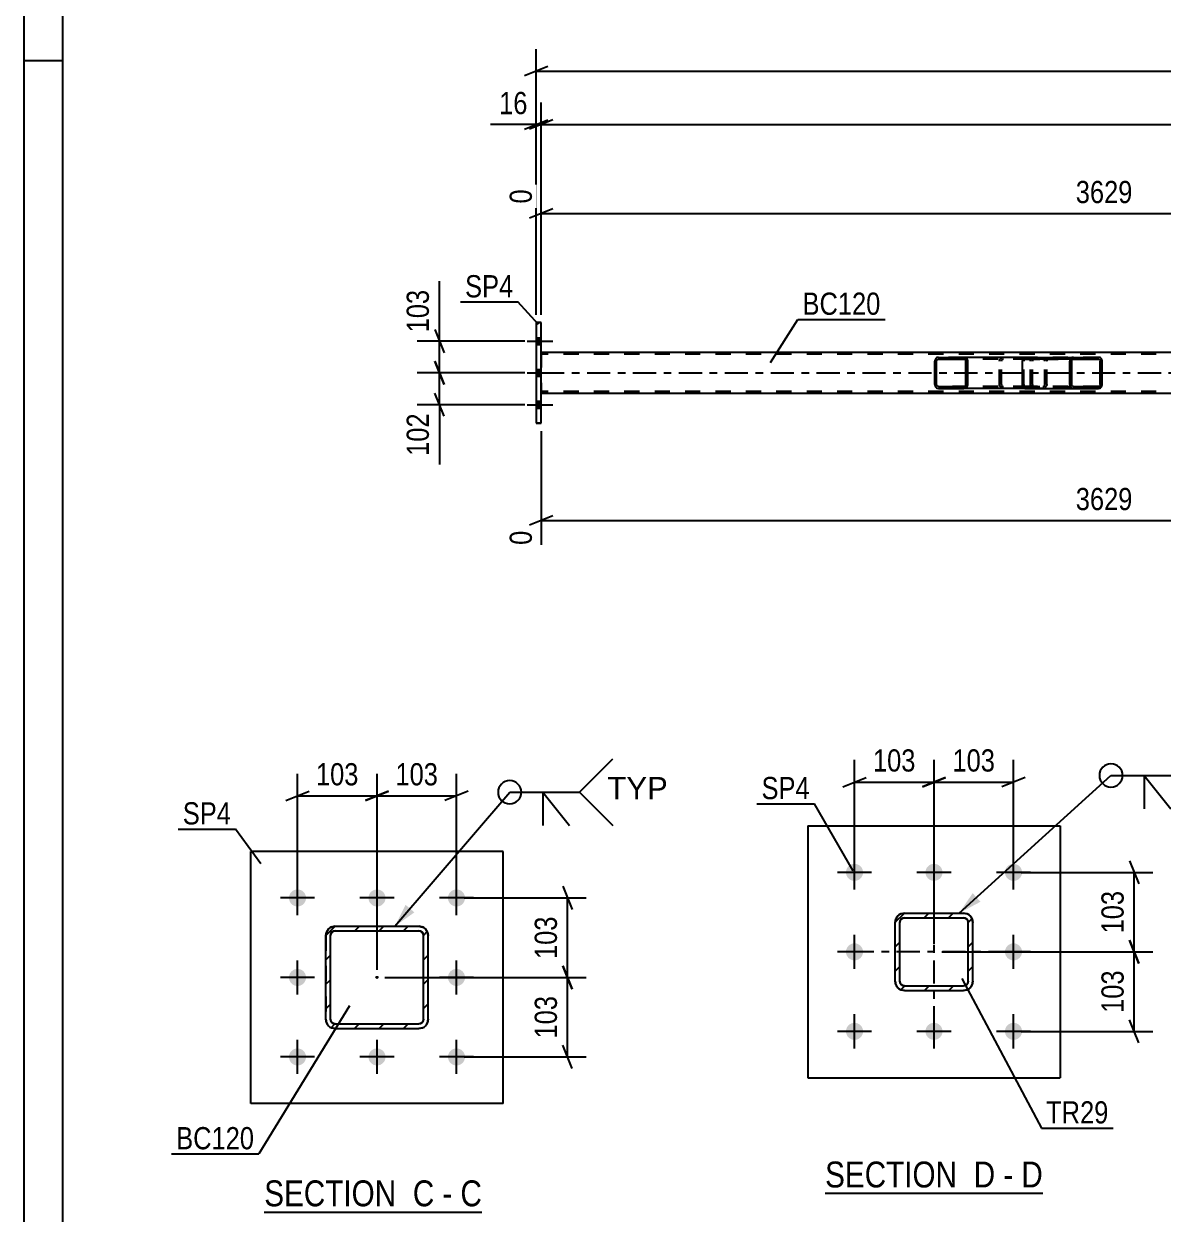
# Model space of a CAD drawing. Header units: millimetres. Extents: x 0 to 841, y 0 to 594.
# Drawn here: x 0 to 146.9, y 149.3 to 302.8 of the extents above; entities that cross this region are included whole.
import ezdxf

# ---------------------------------------------------------------- set-up
doc = ezdxf.new("R2010")
doc.units = ezdxf.units.MM
doc.linetypes.add('DXK_LINE_DOT2', pattern=[3.9198, 1.9599, -1.9599])
doc.linetypes.add('DXK_LINE_DOT3', pattern=[5.9187, 2.979, -0.9799, 0.9799, -0.9799])
doc.styles.add('Arial', font='ARIAL.TTF', dxfattribs={"height": 0.2})
doc.styles.add('Arial Narrow', font='ARIALN.TTF', dxfattribs={"height": 0.2})

# ---------------------------------------------------------------- blocks, each defined once
blk = doc.blocks.new('Unknown-405118308-1133')
at = {"color": 5, "linetype": 'Continuous'}
for p, q in [((0, 594), (0, 0)), ((5, 589), (5, 5)), ((5, 298), (0, 298))]:
    blk.add_line(p, q, dxfattribs=at)
blk = doc.blocks.new('Unknown-405118308-13 - 1834')
at = {"color": 6, "linetype": 'Continuous'}
blk.add_line((31, 149.54), (59.07, 149.54), dxfattribs=at)
at = {"color": 0, "linetype": 'Continuous'}
for points in [[(49.11, 150.29), (49.11, 153.79), (31, 153.79), (31, 150.29)], [(52.92, 150.29), (52.92, 153.79), (50.16, 153.79), (50.16, 150.29)], [(55.25, 150.29), (55.25, 153.79), (53.97, 153.79), (53.97, 150.29)], [(59.07, 150.29), (59.07, 153.79), (56.3, 153.79), (56.3, 150.29)]]:
    blk.add_wipeout(points, dxfattribs=at)
at = {"color": 7, "linetype": 'Continuous', "style": 'Arial Narrow'}
for s, p in [('SECTION ', (31, 150.29)), ('C', (50.16, 150.29)), ('C', (56.3, 150.29)), ('-', (53.97, 150.29))]:
    blk.add_text(s, height=3.34, dxfattribs=at).set_placement(p)
blk = doc.blocks.new('Unknown-405118308-14 - 1659')
at = {"color": 6, "linetype": 'Continuous'}
blk.add_line((103.32, 151.97), (131.39, 151.97), dxfattribs=at)
at = {"color": 0, "linetype": 'Continuous'}
for points in [[(121.43, 152.72), (121.43, 156.22), (103.32, 156.22), (103.32, 152.72)], [(125.25, 152.72), (125.25, 156.22), (122.48, 156.22), (122.48, 152.72)], [(127.57, 152.72), (127.57, 156.22), (126.3, 156.22), (126.3, 152.72)], [(131.39, 152.72), (131.39, 156.22), (128.62, 156.22), (128.62, 152.72)]]:
    blk.add_wipeout(points, dxfattribs=at)
at = {"color": 7, "linetype": 'Continuous', "style": 'Arial Narrow'}
for s, p in [('SECTION ', (103.32, 152.72)), ('D', (122.48, 152.72)), ('D', (128.62, 152.72)), ('-', (126.3, 152.72))]:
    blk.add_text(s, height=3.34, dxfattribs=at).set_placement(p)
blk = doc.blocks.new('Bolt-405118308-2437 - 2419')
at = {"linetype": 'Continuous'}
for points in [[(66.71, 261.42), (66.71, 262.3), (66.07, 262.3), (66.07, 261.42)], [(66.71, 261.42), (66.71, 262.3), (66.07, 262.3), (66.07, 261.42)], [(66.71, 261.42), (66.71, 262.3), (66.07, 262.3), (66.07, 261.42)], [(66.71, 257.32), (66.71, 258.2), (66.07, 258.2), (66.07, 257.32)], [(66.71, 257.32), (66.71, 258.2), (66.07, 258.2), (66.07, 257.32)], [(66.71, 253.22), (66.71, 254.1), (66.07, 254.1), (66.07, 253.22)], [(66.71, 253.22), (66.71, 254.1), (66.07, 254.1), (66.07, 253.22)], [(66.71, 253.22), (66.71, 254.1), (66.07, 254.1), (66.07, 253.22)]]:
    blk.add_hatch(color=1, dxfattribs=at).paths.add_polyline_path(points)
at = {"color": 1, "linetype": 'Continuous'}
for p, q in [((64.91, 261.86), (68.23, 261.86)), ((64.91, 261.86), (68.23, 261.86)), ((64.91, 261.86), (68.23, 261.86)), ((66.07, 262.3), (66.71, 262.3)), ((66.07, 262.3), (66.71, 262.3)), ((66.07, 262.3), (66.71, 262.3)), ((66.07, 261.42), (66.71, 261.42)), ((66.07, 261.42), (66.71, 261.42)), ((66.07, 261.42), (66.71, 261.42)), ((66.07, 258.2), (66.71, 258.2)), ((66.07, 258.2), (66.71, 258.2)), ((64.91, 257.76), (68.23, 257.76)), ((64.91, 257.76), (68.23, 257.76)), ((66.07, 257.32), (66.71, 257.32)), ((66.07, 257.32), (66.71, 257.32)), ((64.91, 253.66), (68.23, 253.66)), ((64.91, 253.66), (68.23, 253.66)), ((64.91, 253.66), (68.23, 253.66)), ((66.07, 254.1), (66.71, 254.1)), ((66.07, 254.1), (66.71, 254.1)), ((66.07, 254.1), (66.71, 254.1)), ((66.07, 253.22), (66.71, 253.22)), ((66.07, 253.22), (66.71, 253.22)), ((66.07, 253.22), (66.71, 253.22))]:
    blk.add_line(p, q, dxfattribs=at)
blk = doc.blocks.new('Part-405118308-2563 - 2419')
at = {"color": 2, "linetype": 'Continuous'}
for p, q in [((66.07, 264.26), (66.71, 264.26)), ((66.07, 264.26), (66.07, 264.26)), ((66.07, 264.26), (66.07, 251.26)), ((66.71, 264.26), (66.71, 264.26)), ((66.71, 251.26), (66.71, 264.26)), ((66.07, 251.26), (66.71, 251.26))]:
    blk.add_line(p, q, dxfattribs=at)
at = {"color": 7, "linetype": 'DXK_LINE_DOT2'}
for p, q in [((66.71, 264.26), (66.07, 264.26)), ((66.07, 264.26), (66.07, 264.26)), ((66.71, 264.26), (66.71, 264.26)), ((66.71, 251.26), (66.07, 251.26))]:
    blk.add_line(p, q, dxfattribs=at)
blk = doc.blocks.new('Part-405118308-2555 - 2419')
at = {"linetype": 'Continuous'}
h = blk.add_hatch(dxfattribs=at)
h.set_pattern_fill('', scale=0.7, style=0, pattern_type=0)
h.set_pattern_definition([(45, (139.0115, 259.4683), (-1.57154, 1.57154), [])])
h.paths.add_polyline_path([(139.05, 259.28), (139.01, 259.47), (138.9, 259.62), (138.74, 259.73), (138.55, 259.76), (135.36, 259.76), (135.17, 259.73), (135.01, 259.62), (134.9, 259.47), (134.86, 259.28), (134.86, 256.24), (134.9, 256.06), (135.01, 255.91), (135.17, 255.8), (135.36, 255.76), (138.55, 255.76), (138.74, 255.8), (138.9, 255.91), (139.01, 256.06), (139.05, 256.24)])
h.paths.add_polyline_path([(138.78, 256.15), (138.72, 256.07), (138.64, 256.02), (138.55, 256), (135.36, 256), (135.27, 256.02), (135.18, 256.07), (135.13, 256.15), (135.11, 256.24), (135.11, 259.28), (135.13, 259.38), (135.18, 259.45), (135.27, 259.51), (135.36, 259.52), (138.55, 259.52), (138.64, 259.51), (138.72, 259.45), (138.78, 259.38), (138.8, 259.28), (138.8, 256.24)])
at = {"color": 2, "linetype": 'Continuous'}
for p, q in [((128.79, 259.28), (128.81, 259.47)), ((128.81, 259.47), (128.87, 259.62)), ((128.87, 259.62), (128.96, 259.73)), ((128.96, 259.73), (129.06, 259.76)), ((129.06, 259.76), (135.36, 259.76)), ((134.9, 259.47), (134.86, 259.28)), ((135.13, 259.38), (135.18, 259.45)), ((135.36, 259.76), (135.17, 259.73)), ((135.18, 259.45), (135.27, 259.51)), ((135.27, 259.51), (135.36, 259.52)), ((135.36, 259.76), (138.55, 259.76)), ((135.36, 259.52), (138.55, 259.52)), ((138.74, 259.73), (138.55, 259.76)), ((138.55, 259.52), (138.64, 259.51)), ((138.64, 259.51), (138.72, 259.45)), ((138.72, 259.45), (138.78, 259.38)), ((139.05, 259.28), (139.01, 259.47)), ((128.79, 256.24), (128.79, 259.28)), ((134.86, 256.24), (134.86, 259.28)), ((135.11, 259.28), (135.13, 259.38)), ((135.11, 256.24), (135.11, 259.28)), ((138.78, 259.38), (138.8, 259.28)), ((138.8, 256.24), (138.8, 259.28)), ((139.05, 256.24), (139.05, 259.28)), ((128.81, 256.06), (128.79, 256.24)), ((128.87, 255.91), (128.81, 256.06)), ((128.96, 255.8), (128.87, 255.91)), ((129.06, 255.76), (128.96, 255.8)), ((129.06, 255.76), (135.36, 255.76)), ((134.86, 256.24), (134.9, 256.06)), ((135.13, 256.15), (135.11, 256.24)), ((135.18, 256.07), (135.13, 256.15)), ((135.17, 255.8), (135.36, 255.76)), ((135.27, 256.02), (135.18, 256.07)), ((135.36, 256), (135.27, 256.02)), ((135.36, 256), (138.55, 256)), ((135.36, 255.76), (138.55, 255.76)), ((138.64, 256.02), (138.55, 256)), ((138.55, 255.76), (138.74, 255.8)), ((138.72, 256.07), (138.64, 256.02)), ((138.78, 256.15), (138.72, 256.07)), ((138.8, 256.24), (138.78, 256.15)), ((139.01, 256.06), (139.05, 256.24))]:
    blk.add_line(p, q, dxfattribs=at)
at = {"color": 7, "linetype": 'DXK_LINE_DOT2'}
for p, q in [((128.97, 259.45), (128.94, 259.38)), ((129.01, 259.51), (128.97, 259.45)), ((129.06, 259.52), (129.01, 259.51)), ((130.05, 259.76), (129.06, 259.76)), ((135.36, 259.52), (129.06, 259.52)), ((129.06, 259.52), (131.4, 259.52)), ((130.05, 259.52), (130.05, 259.76)), ((138.55, 259.76), (130.05, 259.76)), ((131.4, 259.76), (131.59, 259.73)), ((131.4, 259.52), (138.55, 259.52)), ((131.49, 259.51), (131.4, 259.52)), ((131.57, 259.45), (131.49, 259.51)), ((131.63, 259.38), (131.57, 259.45)), ((131.86, 259.47), (131.9, 259.28)), ((128.94, 259.38), (128.93, 259.28)), ((128.93, 256.24), (128.93, 259.28)), ((131.65, 259.28), (131.63, 259.38)), ((131.65, 256.24), (131.65, 259.28)), ((131.9, 256.24), (131.9, 259.28)), ((128.93, 256.24), (128.94, 256.15)), ((128.94, 256.15), (128.97, 256.07)), ((128.97, 256.07), (129.01, 256.02)), ((129.01, 256.02), (129.06, 256)), ((130.05, 256), (129.06, 256)), ((129.06, 256), (135.36, 256)), ((131.4, 255.76), (129.06, 255.76)), ((138.55, 256), (130.05, 256)), ((130.05, 255.76), (130.05, 256)), ((131.4, 256), (131.49, 256.02)), ((131.59, 255.8), (131.4, 255.76)), ((138.55, 255.76), (131.4, 255.76)), ((131.49, 256.02), (131.57, 256.07)), ((131.57, 256.07), (131.63, 256.15)), ((131.63, 256.15), (131.65, 256.24)), ((131.9, 256.24), (131.86, 256.06))]:
    blk.add_line(p, q, dxfattribs=at)
for centre, start, end in [((131.41, 259.27), 23.8494, 68.8059), ((131.41, 256.26), 291.1941, 336.1506)]:
    blk.add_arc(centre, 0.492, start, end, dxfattribs=at)
at = {"color": 2, "linetype": 'Continuous'}
for centre, start, end in [((135.35, 259.27), 111.1941, 156.1506), ((138.56, 259.27), 23.8495, 68.8059), ((135.35, 256.26), 203.8495, 248.8059), ((138.56, 256.26), 291.1941, 336.1506)]:
    blk.add_arc(centre, 0.492, start, end, dxfattribs=at)
blk = doc.blocks.new('Part-405118308-2491 - 2419')
at = {"color": 2, "linetype": 'Continuous'}
for p, q in [((211.07, 260.4), (66.71, 260.4)), ((211.07, 255.12), (66.71, 255.12))]:
    blk.add_line(p, q, dxfattribs=at)
at = {"color": 7, "linetype": 'DXK_LINE_DOT2'}
for p, q in [((66.71, 260.4), (66.71, 255.12)), ((733.99, 260.16), (66.71, 260.16)), ((733.99, 255.36), (66.71, 255.36))]:
    blk.add_line(p, q, dxfattribs=at)
at = {"color": 7, "linetype": 'DXK_LINE_DOT3'}
blk.add_line((66.71, 257.76), (733.99, 257.76), dxfattribs=at)
blk = doc.blocks.new('Part-405118308-2556 - 2419')
at = {"linetype": 'Continuous'}
h = blk.add_hatch(dxfattribs=at)
h.set_pattern_fill('', scale=0.7, style=0, pattern_type=0)
h.set_pattern_definition([(45, (121.6666, 259.4683), (-1.57154, 1.57154), [])])
h.paths.add_polyline_path([(121.71, 259.28), (121.67, 259.47), (121.56, 259.62), (121.39, 259.73), (121.19, 259.76), (117.96, 259.76), (117.76, 259.73), (117.6, 259.62), (117.49, 259.47), (117.45, 259.28), (117.45, 256.24), (117.49, 256.06), (117.6, 255.91), (117.76, 255.8), (117.96, 255.76), (121.19, 255.76), (121.39, 255.8), (121.56, 255.91), (121.67, 256.06), (121.71, 256.24)])
h.paths.add_polyline_path([(121.43, 256.15), (121.38, 256.07), (121.29, 256.02), (121.19, 256), (117.96, 256), (117.86, 256.02), (117.78, 256.07), (117.72, 256.15), (117.7, 256.24), (117.7, 259.28), (117.72, 259.38), (117.78, 259.45), (117.86, 259.51), (117.96, 259.52), (121.19, 259.52), (121.29, 259.51), (121.38, 259.45), (121.43, 259.38), (121.45, 259.28), (121.45, 256.24)])
at = {"color": 2, "linetype": 'Continuous'}
for p, q in [((117.49, 259.47), (117.45, 259.28)), ((117.72, 259.38), (117.78, 259.45)), ((117.96, 259.76), (117.76, 259.73)), ((117.78, 259.45), (117.86, 259.51)), ((117.86, 259.51), (117.96, 259.52)), ((117.96, 259.76), (121.19, 259.76)), ((117.96, 259.52), (121.19, 259.52)), ((129.06, 259.76), (121.19, 259.76)), ((121.39, 259.73), (121.19, 259.76)), ((121.19, 259.52), (121.29, 259.51)), ((121.29, 259.51), (121.38, 259.45)), ((121.38, 259.45), (121.43, 259.38)), ((121.71, 259.28), (121.67, 259.47)), ((117.45, 256.24), (117.45, 259.28)), ((117.7, 259.28), (117.72, 259.38)), ((117.7, 256.24), (117.7, 259.28)), ((121.43, 259.38), (121.45, 259.28)), ((121.45, 256.24), (121.45, 259.28)), ((121.71, 256.24), (121.71, 259.28)), ((117.45, 256.24), (117.49, 256.06)), ((117.72, 256.15), (117.7, 256.24)), ((117.78, 256.07), (117.72, 256.15)), ((117.76, 255.8), (117.96, 255.76)), ((117.86, 256.02), (117.78, 256.07)), ((117.96, 256), (117.86, 256.02)), ((117.96, 256), (121.19, 256)), ((117.96, 255.76), (121.19, 255.76)), ((121.29, 256.02), (121.19, 256)), ((121.19, 255.76), (121.39, 255.8)), ((129.06, 255.76), (121.19, 255.76)), ((121.38, 256.07), (121.29, 256.02)), ((121.43, 256.15), (121.38, 256.07)), ((121.45, 256.24), (121.43, 256.15)), ((121.67, 256.06), (121.71, 256.24))]:
    blk.add_line(p, q, dxfattribs=at)
at = {"color": 7, "linetype": 'DXK_LINE_DOT2'}
for p, q in [((121.19, 259.76), (117.96, 259.76)), ((129.54, 259.52), (117.96, 259.52)), ((125.8, 259.28), (125.84, 259.47)), ((126.13, 259.45), (126.07, 259.38)), ((126.11, 259.73), (126.31, 259.76)), ((126.21, 259.51), (126.13, 259.45)), ((126.31, 259.52), (126.21, 259.51)), ((129.54, 259.76), (126.31, 259.76)), ((129.54, 259.76), (129.74, 259.73)), ((129.64, 259.51), (129.54, 259.52)), ((129.72, 259.45), (129.64, 259.51)), ((129.78, 259.38), (129.72, 259.45)), ((130.02, 259.47), (130.05, 259.28)), ((125.8, 256.24), (125.8, 259.28)), ((126.07, 259.38), (126.05, 259.28)), ((126.05, 256.24), (126.05, 259.28)), ((129.8, 259.28), (129.78, 259.38)), ((129.8, 256.24), (129.8, 259.28)), ((130.05, 256.24), (130.05, 259.28)), ((129.54, 256), (117.96, 256)), ((121.19, 255.76), (117.96, 255.76)), ((125.84, 256.06), (125.8, 256.24)), ((126.05, 256.24), (126.07, 256.15)), ((126.07, 256.15), (126.13, 256.07)), ((126.31, 255.76), (126.11, 255.8)), ((126.13, 256.07), (126.15, 256.06)), ((126.15, 256.06), (126.21, 256.02)), ((126.21, 256.02), (126.31, 256)), ((129.54, 255.76), (126.31, 255.76)), ((129.54, 256), (129.64, 256.02)), ((129.74, 255.8), (129.54, 255.76)), ((129.64, 256.02), (129.72, 256.07)), ((129.72, 256.07), (129.78, 256.15)), ((129.78, 256.15), (129.8, 256.24)), ((130.05, 256.24), (130.02, 256.06))]:
    blk.add_line(p, q, dxfattribs=at)
at = {"color": 2, "linetype": 'Continuous'}
for centre, start, end in [((117.94, 259.26), 110.7584, 155.6801), ((121.21, 259.26), 24.32, 69.2417), ((117.94, 256.27), 204.32, 249.2417), ((121.21, 256.27), 290.7584, 335.6801)]:
    blk.add_arc(centre, 0.496, start, end, dxfattribs=at)
at = {"color": 7, "linetype": 'DXK_LINE_DOT2'}
for centre, start, end in [((126.29, 259.26), 110.7584, 155.6801), ((129.56, 259.26), 24.32, 69.2417), ((126.29, 256.27), 204.32, 249.2417), ((129.56, 256.27), 290.7584, 335.6801)]:
    blk.add_arc(centre, 0.496, start, end, dxfattribs=at)
blk = doc.blocks.new('Part-405118308-1899 - 1834')
at = {"linetype": 'Continuous'}
h = blk.add_hatch(dxfattribs=at)
h.set_pattern_fill('', scale=0.7, style=0, pattern_type=0)
h.set_pattern_definition([(45, (40.138, 186.3963), (-1.57154, 1.57154), [])])
h.paths.add_polyline_path([(50.94, 186.4), (40.14, 186.4), (39.68, 186.3), (39.29, 186.04), (39.03, 185.66), (38.94, 185.2), (38.94, 174.4), (39.03, 173.94), (39.29, 173.55), (39.68, 173.29), (40.14, 173.2), (50.94, 173.2), (51.4, 173.29), (51.79, 173.55), (52.05, 173.94), (52.14, 174.4), (52.14, 185.2), (52.05, 185.66), (51.79, 186.04), (51.4, 186.3)])
h.paths.add_polyline_path([(51.49, 185.43), (51.54, 185.2), (51.54, 174.4), (51.49, 174.17), (51.36, 173.97), (51.17, 173.84), (50.94, 173.8), (40.14, 173.8), (39.91, 173.84), (39.71, 173.97), (39.58, 174.17), (39.54, 174.4), (39.54, 185.2), (39.58, 185.43), (39.71, 185.62), (39.91, 185.75), (40.14, 185.8), (50.94, 185.8), (51.17, 185.75), (51.36, 185.62)])
blk.add_hatch(color=30, dxfattribs=at).paths.add_polyline_path([(45.54, 179.7, -1), (45.54, 179.9, -1)])
at = {"color": 7, "linetype": 'DXK_LINE_DOT2'}
for p, q in [((39.68, 186.3), (40.14, 186.4)), ((39.91, 185.75), (39.71, 185.62)), ((40.14, 185.8), (39.91, 185.75)), ((40.14, 186.4), (50.94, 186.4)), ((40.14, 185.8), (50.94, 185.8)), ((50.94, 186.4), (51.4, 186.3)), ((51.17, 185.75), (50.94, 185.8)), ((51.36, 185.62), (51.17, 185.75)), ((38.94, 185.2), (39.03, 185.66)), ((38.94, 185.2), (38.94, 174.4)), ((39.58, 185.43), (39.54, 185.2)), ((39.54, 174.4), (39.54, 185.2)), ((39.71, 185.62), (39.58, 185.43)), ((51.49, 185.43), (51.36, 185.62)), ((51.54, 185.2), (51.49, 185.43)), ((51.54, 174.4), (51.54, 185.2)), ((52.05, 185.66), (52.14, 185.2)), ((52.14, 174.4), (52.14, 185.2)), ((39.03, 173.94), (38.94, 174.4)), ((39.54, 174.4), (39.58, 174.17)), ((39.58, 174.17), (39.71, 173.97)), ((39.71, 173.97), (39.91, 173.84)), ((39.91, 173.84), (40.14, 173.8)), ((40.14, 173.8), (50.94, 173.8)), ((50.94, 173.8), (51.17, 173.84)), ((51.17, 173.84), (51.36, 173.97)), ((51.36, 173.97), (51.49, 174.17)), ((51.49, 174.17), (51.54, 174.4)), ((52.14, 174.4), (52.05, 173.94)), ((40.14, 173.2), (39.68, 173.29)), ((40.14, 173.2), (50.94, 173.2)), ((51.4, 173.29), (50.94, 173.2))]:
    blk.add_line(p, q, dxfattribs=at)
at = {"color": 2, "linetype": 'Continuous'}
for p, q in [((40.14, 186.4), (39.68, 186.3)), ((39.71, 185.62), (39.91, 185.75)), ((39.91, 185.75), (40.14, 185.8)), ((40.14, 186.4), (40.14, 186.4)), ((40.14, 186.4), (50.94, 186.4)), ((40.14, 185.8), (40.14, 185.8)), ((40.14, 185.8), (50.94, 185.8)), ((50.94, 186.4), (50.94, 186.4)), ((51.4, 186.3), (50.94, 186.4)), ((50.94, 185.8), (50.94, 185.8)), ((50.94, 185.8), (51.17, 185.75)), ((51.17, 185.75), (51.36, 185.62)), ((39.03, 185.66), (38.94, 185.2)), ((38.94, 185.2), (38.94, 185.2)), ((38.94, 174.4), (38.94, 185.2)), ((39.54, 185.2), (39.58, 185.43)), ((39.54, 185.2), (39.54, 185.2)), ((39.54, 174.4), (39.54, 185.2)), ((39.58, 185.43), (39.71, 185.62)), ((51.36, 185.62), (51.49, 185.43)), ((51.49, 185.43), (51.54, 185.2)), ((51.54, 185.2), (51.54, 185.2)), ((51.54, 174.4), (51.54, 185.2)), ((52.14, 185.2), (52.05, 185.66)), ((52.14, 185.2), (52.14, 185.2)), ((52.14, 174.4), (52.14, 185.2)), ((38.94, 174.4), (38.94, 174.4)), ((38.94, 174.4), (39.03, 173.94)), ((39.54, 174.4), (39.54, 174.4)), ((39.58, 174.17), (39.54, 174.4)), ((39.71, 173.97), (39.58, 174.17)), ((39.91, 173.84), (39.71, 173.97)), ((40.14, 173.8), (39.91, 173.84)), ((40.14, 173.8), (40.14, 173.8)), ((40.14, 173.8), (50.94, 173.8)), ((51.17, 173.84), (50.94, 173.8)), ((50.94, 173.8), (50.94, 173.8)), ((51.36, 173.97), (51.17, 173.84)), ((51.49, 174.17), (51.36, 173.97)), ((51.54, 174.4), (51.49, 174.17)), ((51.54, 174.4), (51.54, 174.4)), ((52.05, 173.94), (52.14, 174.4)), ((52.14, 174.4), (52.14, 174.4)), ((39.68, 173.29), (40.14, 173.2)), ((40.14, 173.2), (40.14, 173.2)), ((40.14, 173.2), (50.94, 173.2)), ((50.94, 173.2), (51.4, 173.29)), ((50.94, 173.2), (50.94, 173.2))]:
    blk.add_line(p, q, dxfattribs=at)
at = {"color": 7, "linetype": 'DXK_LINE_DOT3'}
blk.add_line((45.54, 179.8), (45.54, 179.8), dxfattribs=at)
at = {"color": 30, "linetype": 'DXK_LINE_DOT3'}
blk.add_line((45.54, 179.8), (45.54, 179.8), dxfattribs=at)
at = {"color": 30, "linetype": 'Continuous'}
blk.add_circle((45.54, 179.8), 0.1, dxfattribs=at)
at = {"color": 7, "linetype": 'DXK_LINE_DOT2'}
for centre, start, end in [((40.14, 185.2), 112.5, 157.5), ((50.94, 185.2), 22.5, 67.5), ((40.14, 174.4), 202.5, 247.5), ((50.94, 174.4), 292.5, 337.5)]:
    blk.add_arc(centre, 1.2, start, end, dxfattribs=at)
at = {"color": 2, "linetype": 'Continuous'}
for centre, start, end in [((40.14, 185.2), 112.5, 157.5), ((50.94, 185.2), 22.5, 67.5), ((40.14, 174.4), 202.5, 247.5), ((50.94, 174.4), 292.5, 337.5)]:
    blk.add_arc(centre, 1.2, start, end, dxfattribs=at)
blk = doc.blocks.new('Part-405118308-1863 - 1834')
at = {"color": 2, "linetype": 'Continuous'}
for p, q in [((61.79, 196.05), (29.29, 196.05)), ((29.29, 163.55), (29.29, 196.05)), ((61.79, 163.55), (61.79, 196.05)), ((61.79, 163.55), (29.29, 163.55))]:
    blk.add_line(p, q, dxfattribs=at)
blk = doc.blocks.new('Bolt-405118308-1865 - 1834')
at = {"linetype": 'Continuous'}
for points in [[(35.29, 188.95, -1), (35.29, 191.15, -1)], [(45.54, 188.95, -1), (45.54, 191.15, -1)], [(55.79, 188.95, -1), (55.79, 191.15, -1)], [(35.29, 178.7, -1), (35.29, 180.9, -1)], [(55.79, 178.7, -1), (55.79, 180.9, -1)], [(35.29, 168.45, -1), (35.29, 170.65, -1)], [(45.54, 168.45, -1), (45.54, 170.65, -1)], [(55.79, 168.45, -1), (55.79, 170.65, -1)]]:
    blk.add_hatch(color=1, dxfattribs=at).paths.add_polyline_path(points)
at = {"color": 1, "linetype": 'Continuous'}
for p, q in [((35.29, 187.85), (35.29, 192.25)), ((45.54, 187.85), (45.54, 192.25)), ((55.79, 187.85), (55.79, 192.25)), ((37.49, 190.05), (33.09, 190.05)), ((47.74, 190.05), (43.34, 190.05)), ((57.99, 190.05), (53.59, 190.05)), ((35.29, 177.6), (35.29, 182)), ((55.79, 177.6), (55.79, 182)), ((37.49, 179.8), (33.09, 179.8)), ((57.99, 179.8), (53.59, 179.8)), ((35.29, 167.35), (35.29, 171.75)), ((45.54, 167.35), (45.54, 171.75)), ((55.79, 167.35), (55.79, 171.75)), ((37.49, 169.55), (33.09, 169.55)), ((47.74, 169.55), (43.34, 169.55)), ((57.99, 169.55), (53.59, 169.55))]:
    blk.add_line(p, q, dxfattribs=at)
blk = doc.blocks.new('Part-405118308-1744 - 1659')
at = {"color": 2, "linetype": 'Continuous'}
for p, q in [((101.11, 199.35), (101.11, 166.85)), ((101.11, 199.35), (133.61, 199.35)), ((133.61, 199.35), (133.61, 166.85)), ((101.11, 166.85), (133.61, 166.85))]:
    blk.add_line(p, q, dxfattribs=at)
blk = doc.blocks.new('Bolt-405118308-1772 - 1659')
at = {"linetype": 'Continuous'}
for points in [[(107.11, 192.25, -1), (107.11, 194.45, -1)], [(117.36, 192.25, -1), (117.36, 194.45, -1)], [(127.61, 192.25, -1), (127.61, 194.45, -1)], [(107.11, 182, -1), (107.11, 184.2, -1)], [(127.61, 182, -1), (127.61, 184.2, -1)], [(107.11, 171.75, -1), (107.11, 173.95, -1)], [(117.36, 171.75, -1), (117.36, 173.95, -1)], [(127.61, 171.75, -1), (127.61, 173.95, -1)]]:
    blk.add_hatch(color=1, dxfattribs=at).paths.add_polyline_path(points)
at = {"color": 1, "linetype": 'Continuous'}
for p, q in [((107.11, 191.15), (107.11, 195.55)), ((117.36, 191.15), (117.36, 195.55)), ((127.61, 191.15), (127.61, 195.55)), ((109.31, 193.35), (104.91, 193.35)), ((119.56, 193.35), (115.16, 193.35)), ((129.81, 193.35), (125.41, 193.35)), ((107.11, 180.9), (107.11, 185.3)), ((127.61, 180.9), (127.61, 185.3)), ((109.31, 183.1), (104.91, 183.1)), ((129.81, 183.1), (125.41, 183.1)), ((107.11, 170.65), (107.11, 175.05)), ((117.36, 170.65), (117.36, 175.05)), ((127.61, 170.65), (127.61, 175.05)), ((109.31, 172.85), (104.91, 172.85)), ((119.56, 172.85), (115.16, 172.85)), ((129.81, 172.85), (125.41, 172.85))]:
    blk.add_line(p, q, dxfattribs=at)
blk = doc.blocks.new('Part-405118308-1745 - 1659')
at = {"linetype": 'Continuous'}
h = blk.add_hatch(dxfattribs=at)
h.set_pattern_fill('', scale=0.7, style=0, pattern_type=0)
h.set_pattern_definition([(45, (113.5558, 188.1017), (-1.57154, 1.57154), [])])
h.paths.add_polyline_path([(121.16, 188.1), (113.56, 188.1), (113.1, 188.01), (112.71, 187.75), (112.45, 187.36), (112.36, 186.9), (112.36, 179.3), (112.45, 178.84), (112.71, 178.45), (113.1, 178.19), (113.56, 178.1), (121.16, 178.1), (121.62, 178.19), (122, 178.45), (122.26, 178.84), (122.36, 179.3), (122.36, 186.9), (122.26, 187.36), (122, 187.75), (121.62, 188.01)])
h.paths.add_polyline_path([(121.71, 187.13), (121.76, 186.9), (121.76, 179.3), (121.71, 179.07), (121.58, 178.88), (121.39, 178.75), (121.16, 178.7), (113.56, 178.7), (113.33, 178.75), (113.13, 178.88), (113, 179.07), (112.96, 179.3), (112.96, 186.9), (113, 187.13), (113.13, 187.33), (113.33, 187.46), (113.56, 187.5), (121.16, 187.5), (121.39, 187.46), (121.58, 187.33)])
at = {"color": 7, "linetype": 'DXK_LINE_DOT3'}
for p, q in [((117.36, 173.1), (117.36, 193.1)), ((127.36, 183.1), (107.36, 183.1))]:
    blk.add_line(p, q, dxfattribs=at)
at = {"color": 7, "linetype": 'DXK_LINE_DOT2'}
for p, q in [((112.36, 186.9), (112.45, 187.36)), ((113.13, 187.33), (113, 187.13)), ((113.1, 188.01), (113.56, 188.1)), ((113.33, 187.46), (113.13, 187.33)), ((113.56, 187.5), (113.33, 187.46)), ((113.56, 188.1), (121.16, 188.1)), ((113.56, 187.5), (121.16, 187.5)), ((121.16, 188.1), (121.62, 188.01)), ((121.39, 187.46), (121.16, 187.5)), ((121.58, 187.33), (121.39, 187.46)), ((121.71, 187.13), (121.58, 187.33)), ((122.26, 187.36), (122.36, 186.9)), ((112.36, 179.3), (112.36, 186.9)), ((113, 187.13), (112.96, 186.9)), ((112.96, 179.3), (112.96, 186.9)), ((121.76, 186.9), (121.71, 187.13)), ((121.76, 179.3), (121.76, 186.9)), ((122.36, 179.3), (122.36, 186.9)), ((112.45, 178.84), (112.36, 179.3)), ((112.96, 179.3), (113, 179.07)), ((113, 179.07), (113.13, 178.88)), ((113.56, 178.1), (113.1, 178.19)), ((113.13, 178.88), (113.33, 178.75)), ((113.33, 178.75), (113.56, 178.7)), ((113.56, 178.7), (121.16, 178.7)), ((113.56, 178.1), (121.16, 178.1)), ((121.16, 178.7), (121.39, 178.75)), ((121.62, 178.19), (121.16, 178.1)), ((121.39, 178.75), (121.58, 178.88)), ((121.58, 178.88), (121.71, 179.07)), ((121.71, 179.07), (121.76, 179.3)), ((122.36, 179.3), (122.26, 178.84))]:
    blk.add_line(p, q, dxfattribs=at)
at = {"color": 2, "linetype": 'Continuous'}
for p, q in [((112.45, 187.36), (112.36, 186.9)), ((113, 187.13), (113.13, 187.33)), ((113.56, 188.1), (113.1, 188.01)), ((113.13, 187.33), (113.33, 187.46)), ((113.33, 187.46), (113.56, 187.5)), ((113.56, 188.1), (121.16, 188.1)), ((113.56, 187.5), (121.16, 187.5)), ((121.62, 188.01), (121.16, 188.1)), ((121.16, 187.5), (121.39, 187.46)), ((121.39, 187.46), (121.58, 187.33)), ((121.58, 187.33), (121.71, 187.13)), ((122.36, 186.9), (122.26, 187.36)), ((112.36, 179.3), (112.36, 186.9)), ((112.96, 186.9), (113, 187.13)), ((112.96, 179.3), (112.96, 186.9)), ((121.71, 187.13), (121.76, 186.9)), ((121.76, 179.3), (121.76, 186.9)), ((122.36, 179.3), (122.36, 186.9)), ((112.36, 179.3), (112.45, 178.84)), ((113, 179.07), (112.96, 179.3)), ((113.13, 178.88), (113, 179.07)), ((113.1, 178.19), (113.56, 178.1)), ((113.33, 178.75), (113.13, 178.88)), ((113.56, 178.7), (113.33, 178.75)), ((113.56, 178.7), (121.16, 178.7)), ((113.56, 178.1), (121.16, 178.1)), ((121.39, 178.75), (121.16, 178.7)), ((121.16, 178.1), (121.62, 178.19)), ((121.58, 178.88), (121.39, 178.75)), ((121.71, 179.07), (121.58, 178.88)), ((121.76, 179.3), (121.71, 179.07)), ((122.26, 178.84), (122.36, 179.3))]:
    blk.add_line(p, q, dxfattribs=at)
at = {"color": 7, "linetype": 'DXK_LINE_DOT2'}
for centre, start, end in [((113.56, 186.9), 112.5, 157.5), ((121.16, 186.9), 22.5, 67.5), ((113.56, 179.3), 202.5, 247.5), ((121.16, 179.3), 292.5, 337.5)]:
    blk.add_arc(centre, 1.2, start, end, dxfattribs=at)
at = {"color": 2, "linetype": 'Continuous'}
for centre, start, end in [((113.56, 186.9), 112.5, 157.5), ((121.16, 186.9), 22.5, 67.5), ((113.56, 179.3), 202.5, 247.5), ((121.16, 179.3), 292.5, 337.5)]:
    blk.add_arc(centre, 1.2, start, end, dxfattribs=at)
blk = doc.blocks.new('StraightDimension-405118308-2729 - 2419')
at = {"color": 7, "linetype": 'Continuous'}
for p, q in [((66.07, 265.26), (66.07, 299.52)), ((67.57, 297.27), (64.57, 296.07)), ((66.07, 296.67), (743.25, 296.67))]:
    blk.add_line(p, q, dxfattribs=at)
blk = doc.blocks.new('StraightDimension-405118308-31737 - 2419')
at = {"color": 7, "linetype": 'Continuous'}
for p, q in [((52.98, 263.36), (54.18, 260.36)), ((64.58, 261.86), (50.73, 261.86)), ((53.58, 257.76), (53.58, 261.86)), ((54.18, 256.26), (52.98, 259.26)), ((64.58, 257.76), (50.73, 257.76))]:
    blk.add_line(p, q, dxfattribs=at)
at = {"color": 0}
blk.add_wipeout([(52.83, 269.07), (48.63, 269.07), (48.63, 262.39), (52.83, 262.39)], dxfattribs=at)
at = {"color": 7, "linetype": 'Continuous'}
blk.add_line((53.58, 261.86), (53.58, 269.6), dxfattribs=at)
blk.add_line((53.58, 261.86), (53.58, 269.6), dxfattribs=at)
at = {"color": 3, "style": 'Arial Narrow'}
blk.add_text('103', height=2.863, rotation=90.0002, dxfattribs=at).set_placement((52.23, 262.99))
blk = doc.blocks.new('StraightDimension-405118308-11107 - 2419')
at = {"color": 7, "linetype": 'Continuous'}
for p, q in [((66.71, 250.26), (66.71, 235.58)), ((68.21, 239.31), (65.21, 238.11)), ((66.71, 238.71), (211.87, 238.71))]:
    blk.add_line(p, q, dxfattribs=at)
at = {"color": 0}
blk.add_wipeout([(143.55, 239.46), (143.55, 243.66), (135.04, 243.66), (135.04, 239.46)], dxfattribs=at)
at = {"color": 0, "linetype": 'Continuous'}
blk.add_wipeout([(66.11, 238.01), (61.91, 238.01), (61.91, 234.98), (66.11, 234.98)], dxfattribs=at)
at = {"color": 3, "style": 'Arial Narrow'}
blk.add_text('3629', height=2.863, dxfattribs=at).set_placement((135.64, 240.06))
at = {"color": 3, "linetype": 'Continuous', "style": 'Arial Narrow'}
blk.add_text('0', height=2.86, rotation=90.0002, dxfattribs=at).set_placement((65.51, 235.58))
blk = doc.blocks.new('StraightDimension-405118308-2660 - 2419')
at = {"color": 7, "linetype": 'Continuous'}
for p, q in [((66.71, 265.26), (66.71, 292.62)), ((68.21, 290.37), (65.21, 289.17)), ((66.71, 289.77), (742.61, 289.77))]:
    blk.add_line(p, q, dxfattribs=at)
blk = doc.blocks.new('StraightDimension-405118308-2680 - 2419')
at = {"color": 7, "linetype": 'Continuous'}
for p, q in [((66.07, 265.26), (66.07, 292.62)), ((66.71, 265.26), (66.71, 292.62)), ((64.57, 289.17), (67.57, 290.37)), ((68.21, 290.37), (65.21, 289.17)), ((66.07, 289.77), (66.71, 289.77))]:
    blk.add_line(p, q, dxfattribs=at)
at = {"color": 0}
blk.add_wipeout([(65.55, 290.52), (65.55, 294.72), (60.69, 294.72), (60.69, 290.52)], dxfattribs=at)
at = {"color": 7, "linetype": 'Continuous'}
blk.add_line((66.07, 289.77), (60.17, 289.77), dxfattribs=at)
blk.add_line((66.07, 289.77), (60.17, 289.77), dxfattribs=at)
at = {"color": 3, "style": 'Arial Narrow'}
blk.add_text('16', height=2.863, dxfattribs=at).set_placement((61.29, 291.12))
blk = doc.blocks.new('StraightDimension-405118308-11164 - 2419')
at = {"color": 7, "linetype": 'Continuous'}
for p, q in [((66.71, 265.26), (66.71, 281.43)), ((68.21, 278.9), (65.21, 277.7)), ((66.71, 278.3), (211.87, 278.3))]:
    blk.add_line(p, q, dxfattribs=at)
at = {"color": 0}
blk.add_wipeout([(143.55, 279.05), (143.55, 283.25), (135.04, 283.25), (135.04, 279.05)], dxfattribs=at)
at = {"color": 0, "linetype": 'Continuous'}
blk.add_wipeout([(66.11, 282.03), (61.91, 282.03), (61.91, 279), (66.11, 279)], dxfattribs=at)
at = {"color": 3, "style": 'Arial Narrow'}
blk.add_text('3629', height=2.863, dxfattribs=at).set_placement((135.64, 279.65))
at = {"color": 3, "linetype": 'Continuous', "style": 'Arial Narrow'}
blk.add_text('0', height=2.86, rotation=90.0002, dxfattribs=at).set_placement((65.51, 279.6))
blk = doc.blocks.new('StraightDimension-405118308-31738 - 2419')
at = {"color": 7, "linetype": 'Continuous'}
for p, q in [((52.98, 259.26), (54.18, 256.26)), ((64.58, 257.76), (50.73, 257.76)), ((53.58, 253.66), (53.58, 257.76)), ((54.18, 252.16), (52.98, 255.16)), ((64.58, 253.66), (50.73, 253.66))]:
    blk.add_line(p, q, dxfattribs=at)
at = {"color": 0}
blk.add_wipeout([(52.83, 253.14), (48.63, 253.14), (48.63, 246.46), (52.83, 246.46)], dxfattribs=at)
at = {"color": 7, "linetype": 'Continuous'}
blk.add_line((53.58, 253.66), (53.58, 245.93), dxfattribs=at)
blk.add_line((53.58, 253.66), (53.58, 245.93), dxfattribs=at)
at = {"color": 3, "style": 'Arial Narrow'}
blk.add_text('102', height=2.863, rotation=90.0002, dxfattribs=at).set_placement((52.23, 247.06))
blk = doc.blocks.new('StraightDimension-405118308-30666 - 1834')
at = {"color": 7, "linetype": 'Continuous'}
for p, q in [((45.54, 180.8), (45.54, 206.07)), ((55.79, 191.05), (55.79, 206.07)), ((44.04, 202.62), (47.04, 203.82)), ((45.54, 203.22), (55.79, 203.22)), ((57.29, 203.82), (54.29, 202.62))]:
    blk.add_line(p, q, dxfattribs=at)
at = {"color": 0}
blk.add_wipeout([(54.01, 203.97), (54.01, 208.17), (47.32, 208.17), (47.32, 203.97)], dxfattribs=at)
at = {"color": 3, "style": 'Arial Narrow'}
blk.add_text('103', height=2.863, dxfattribs=at).set_placement((47.92, 204.57))
blk = doc.blocks.new('StraightDimension-405118308-30667 - 1834')
at = {"color": 7, "linetype": 'Continuous'}
for p, q in [((35.29, 191.05), (35.29, 206.07)), ((45.54, 180.8), (45.54, 206.07)), ((33.79, 202.62), (36.79, 203.82)), ((35.29, 203.22), (45.54, 203.22)), ((47.04, 203.82), (44.04, 202.62))]:
    blk.add_line(p, q, dxfattribs=at)
at = {"color": 0}
blk.add_wipeout([(43.76, 203.97), (43.76, 208.17), (37.07, 208.17), (37.07, 203.97)], dxfattribs=at)
at = {"color": 3, "style": 'Arial Narrow'}
blk.add_text('103', height=2.863, dxfattribs=at).set_placement((37.67, 204.57))
blk = doc.blocks.new('StraightDimension-405118308-30639 - 1834')
at = {"color": 7, "linetype": 'Continuous'}
for p, q in [((69.49, 191.55), (70.69, 188.55)), ((56.79, 190.05), (72.49, 190.05)), ((70.09, 179.8), (70.09, 190.05)), ((70.69, 178.3), (69.49, 181.3)), ((46.54, 179.8), (72.49, 179.8))]:
    blk.add_line(p, q, dxfattribs=at)
at = {"color": 0}
blk.add_wipeout([(69.34, 188.26), (65.14, 188.26), (65.14, 181.58), (69.34, 181.58)], dxfattribs=at)
at = {"color": 3, "style": 'Arial Narrow'}
blk.add_text('103', height=2.863, rotation=90.0002, dxfattribs=at).set_placement((68.74, 182.18))
blk = doc.blocks.new('StraightDimension-405118308-30640 - 1834')
at = {"color": 7, "linetype": 'Continuous'}
for p, q in [((69.49, 181.3), (70.69, 178.3)), ((46.54, 179.8), (72.49, 179.8)), ((70.09, 169.55), (70.09, 179.8)), ((70.69, 168.05), (69.49, 171.05)), ((56.79, 169.55), (72.49, 169.55))]:
    blk.add_line(p, q, dxfattribs=at)
at = {"color": 0}
blk.add_wipeout([(69.34, 178.01), (65.14, 178.01), (65.14, 171.33), (69.34, 171.33)], dxfattribs=at)
at = {"color": 3, "style": 'Arial Narrow'}
blk.add_text('103', height=2.863, rotation=90.0002, dxfattribs=at).set_placement((68.74, 171.93))
blk = doc.blocks.new('StraightDimension-405118308-30715 - 1659')
at = {"color": 7, "linetype": 'Continuous'}
for p, q in [((142.56, 194.85), (143.76, 191.85)), ((128.61, 193.35), (145.56, 193.35)), ((143.16, 183.1), (143.16, 193.35)), ((143.76, 181.6), (142.56, 184.6)), ((118.36, 183.1), (145.56, 183.1))]:
    blk.add_line(p, q, dxfattribs=at)
at = {"color": 0}
blk.add_wipeout([(142.41, 191.57), (138.21, 191.57), (138.21, 184.88), (142.41, 184.88)], dxfattribs=at)
at = {"color": 3, "style": 'Arial Narrow'}
blk.add_text('103', height=2.863, rotation=90.0002, dxfattribs=at).set_placement((141.81, 185.48))
blk = doc.blocks.new('StraightDimension-405118308-30716 - 1659')
at = {"color": 7, "linetype": 'Continuous'}
for p, q in [((142.56, 184.6), (143.76, 181.6)), ((118.36, 183.1), (145.56, 183.1)), ((143.16, 172.85), (143.16, 183.1)), ((143.76, 171.35), (142.56, 174.35)), ((128.61, 172.85), (145.56, 172.85))]:
    blk.add_line(p, q, dxfattribs=at)
at = {"color": 0}
blk.add_wipeout([(142.41, 181.32), (138.21, 181.32), (138.21, 174.63), (142.41, 174.63)], dxfattribs=at)
at = {"color": 3, "style": 'Arial Narrow'}
blk.add_text('103', height=2.863, rotation=90.0002, dxfattribs=at).set_placement((141.81, 175.23))
blk = doc.blocks.new('StraightDimension-405118308-30787 - 1659')
at = {"color": 7, "linetype": 'Continuous'}
for p, q in [((117.36, 184.1), (117.36, 207.85)), ((127.61, 194.35), (127.61, 207.85)), ((115.86, 204.4), (118.86, 205.6)), ((117.36, 205), (127.61, 205)), ((129.11, 205.6), (126.11, 204.4))]:
    blk.add_line(p, q, dxfattribs=at)
at = {"color": 0}
blk.add_wipeout([(125.82, 205.75), (125.82, 209.95), (119.14, 209.95), (119.14, 205.75)], dxfattribs=at)
at = {"color": 3, "style": 'Arial Narrow'}
blk.add_text('103', height=2.863, dxfattribs=at).set_placement((119.74, 206.35))
blk = doc.blocks.new('StraightDimension-405118308-30788 - 1659')
at = {"color": 7, "linetype": 'Continuous'}
for p, q in [((107.11, 194.35), (107.11, 207.85)), ((117.36, 184.1), (117.36, 207.85)), ((105.61, 204.4), (108.61, 205.6)), ((107.11, 205), (117.36, 205)), ((118.86, 205.6), (115.86, 204.4))]:
    blk.add_line(p, q, dxfattribs=at)
at = {"color": 0}
blk.add_wipeout([(115.57, 205.75), (115.57, 209.95), (108.89, 209.95), (108.89, 205.75)], dxfattribs=at)
at = {"color": 3, "style": 'Arial Narrow'}
blk.add_text('103', height=2.863, dxfattribs=at).set_placement((109.49, 206.35))
blk = doc.blocks.new('Mark-405118308-2487 - 2419')
at = {"color": 0}
blk.add_wipeout([(110.46, 265.25), (110.46, 268.25), (100.41, 268.25), (100.41, 265.25)], dxfattribs=at)
blk.add_wipeout([(110.46, 265.25), (110.46, 268.25), (100.41, 268.25), (100.41, 265.25)], dxfattribs=at)
at = {"color": 30, "linetype": 'Continuous'}
for p, q in [((96.27, 259.09), (99.81, 264.65)), ((99.81, 264.65), (111.06, 264.65))]:
    blk.add_line(p, q, dxfattribs=at)
at = {"color": 3, "style": 'Arial Narrow'}
blk.add_text('BC120', height=2.863, dxfattribs=at).set_placement((100.41, 265.25))
blk = doc.blocks.new('Mark-405118308-2559 - 2419')
at = {"color": 0}
blk.add_wipeout([(63.11, 267.5), (63.11, 270.5), (56.9, 270.5), (56.9, 267.5)], dxfattribs=at)
blk.add_wipeout([(63.11, 267.5), (63.11, 270.5), (56.9, 270.5), (56.9, 267.5)], dxfattribs=at)
at = {"color": 30, "linetype": 'Continuous'}
for p in [(56.3, 266.9), (66.36, 263.99)]:
    blk.add_line(p, (63.71, 266.9), dxfattribs=at)
at = {"color": 3, "style": 'Arial Narrow'}
blk.add_text('SP4', height=2.863, dxfattribs=at).set_placement((56.9, 267.5))
blk = doc.blocks.new('Mark-405118308-1859 - 1834')
at = {"color": 0}
blk.add_wipeout([(26.71, 199.53), (26.71, 202.53), (20.5, 202.53), (20.5, 199.53)], dxfattribs=at)
blk.add_wipeout([(26.71, 199.53), (26.71, 202.53), (20.5, 202.53), (20.5, 199.53)], dxfattribs=at)
at = {"color": 30, "linetype": 'Continuous'}
for p in [(19.9, 198.93), (30.54, 194.46)]:
    blk.add_line(p, (27.31, 198.93), dxfattribs=at)
at = {"color": 3, "style": 'Arial Narrow'}
blk.add_text('SP4', height=2.863, dxfattribs=at).set_placement((20.5, 199.53))
blk = doc.blocks.new('Mark-405118308-1895 - 1834')
at = {"color": 0}
blk.add_wipeout([(29.69, 157.64), (29.69, 160.64), (19.65, 160.64), (19.65, 157.64)], dxfattribs=at)
blk.add_wipeout([(29.69, 157.64), (29.69, 160.64), (19.65, 160.64), (19.65, 157.64)], dxfattribs=at)
at = {"color": 30, "linetype": 'Continuous'}
for p in [(41.99, 176.16), (19.05, 157.04)]:
    blk.add_line(p, (30.29, 157.04), dxfattribs=at)
at = {"color": 3, "style": 'Arial Narrow'}
blk.add_text('BC120', height=2.863, dxfattribs=at).set_placement((19.65, 157.64))
blk = doc.blocks.new('WeldMark-405118308-1980 - 1834')
at = {"linetype": 'Continuous'}
blk.add_hatch(color=30, dxfattribs=at).paths.add_polyline_path([(50.36, 188.19), (47.84, 186.4), (49.22, 189.17)])
at = {"color": 30, "linetype": 'Continuous'}
for p, q in [((47.84, 186.4), (62.65, 203.68)), ((62.65, 203.68), (71.65, 203.68))]:
    blk.add_line(p, q, dxfattribs=at)
at = {"color": 3, "linetype": 'Continuous'}
for q in [(70.36, 199.4), (66.93, 199.4)]:
    blk.add_line((66.93, 203.68), q, dxfattribs=at)
for start, end in [(90, 270), (270, 90)]:
    blk.add_arc((62.65, 203.68), 1.5, start, end, dxfattribs=at)
at = {"color": 0, "linetype": 'Continuous'}
blk.add_wipeout([(83.02, 202.78), (83.02, 205.78), (75.25, 205.78), (75.25, 202.78)], dxfattribs=at)
blk.add_wipeout([(83.02, 202.78), (83.02, 205.78), (75.25, 205.78), (75.25, 202.78)], dxfattribs=at)
at = {"color": 3, "linetype": 'Continuous'}
for q in [(75.93, 207.97), (75.93, 199.4)]:
    blk.add_line((71.65, 203.68), q, dxfattribs=at)
at = {"color": 3, "linetype": 'Continuous', "style": 'Arial'}
blk.add_text('TYP', height=2.865, dxfattribs=at).set_placement((75.25, 202.78))
blk = doc.blocks.new('WeldMark-405118308-1815 - 1659')
at = {"linetype": 'Continuous'}
blk.add_hatch(color=30, dxfattribs=at).paths.add_polyline_path([(123.35, 189.56), (120.62, 188.1), (122.34, 190.67)])
at = {"color": 30, "linetype": 'Continuous'}
for p, q in [((120.62, 188.1), (140.18, 205.85)), ((140.18, 205.85), (149.18, 205.85))]:
    blk.add_line(p, q, dxfattribs=at)
at = {"color": 3, "linetype": 'Continuous'}
for q in [(147.89, 201.56), (144.46, 201.56)]:
    blk.add_line((144.46, 205.85), q, dxfattribs=at)
for start, end in [(90, 270), (270, 90)]:
    blk.add_arc((140.18, 205.85), 1.5, start, end, dxfattribs=at)
at = {"color": 0, "linetype": 'Continuous'}
blk.add_wipeout([(160.55, 204.95), (160.55, 207.95), (152.78, 207.95), (152.78, 204.95)], dxfattribs=at)
blk.add_wipeout([(160.55, 204.95), (160.55, 207.95), (152.78, 207.95), (152.78, 204.95)], dxfattribs=at)
at = {"color": 3, "linetype": 'Continuous'}
for q in [(153.46, 210.14), (153.46, 201.56)]:
    blk.add_line((149.18, 205.85), q, dxfattribs=at)
at = {"color": 3, "linetype": 'Continuous', "style": 'Arial'}
blk.add_text('TYP', height=2.865, dxfattribs=at).set_placement((152.78, 204.95))
blk = doc.blocks.new('Mark-405118308-22586 - 1659')
at = {"color": 0}
blk.add_wipeout([(139.85, 160.97), (139.85, 163.97), (131.82, 163.97), (131.82, 160.97)], dxfattribs=at)
blk.add_wipeout([(139.85, 160.97), (139.85, 163.97), (131.82, 163.97), (131.82, 160.97)], dxfattribs=at)
at = {"color": 30, "linetype": 'Continuous'}
for p, q in [((120.96, 179.66), (131.22, 160.37)), ((131.22, 160.37), (140.45, 160.37))]:
    blk.add_line(p, q, dxfattribs=at)
at = {"color": 3, "style": 'Arial Narrow'}
blk.add_text('TR29', height=2.863, dxfattribs=at).set_placement((131.82, 160.97))
blk = doc.blocks.new('Mark-405118308-1740 - 1659')
at = {"color": 0}
blk.add_wipeout([(101.33, 202.79), (101.33, 205.79), (95.12, 205.79), (95.12, 202.79)], dxfattribs=at)
blk.add_wipeout([(101.33, 202.79), (101.33, 205.79), (95.12, 205.79), (95.12, 202.79)], dxfattribs=at)
at = {"color": 30, "linetype": 'Continuous'}
for p in [(94.52, 202.19), (106.93, 193.53)]:
    blk.add_line(p, (101.93, 202.19), dxfattribs=at)
at = {"color": 3, "style": 'Arial Narrow'}
blk.add_text('SP4', height=2.863, dxfattribs=at).set_placement((95.12, 202.79))

msp = doc.modelspace()

# ---------------------------------------------------------------- block references
for name in ['Unknown-405118308-1133', 'Part-405118308-2563 - 2419', 'Bolt-405118308-2437 - 2419', 'Part-405118308-2491 - 2419', 'Part-405118308-2556 - 2419', 'Part-405118308-2555 - 2419', 'Part-405118308-1744 - 1659', 'Part-405118308-1863 - 1834', 'Bolt-405118308-1772 - 1659', 'Bolt-405118308-1865 - 1834', 'Part-405118308-1745 - 1659', 'Part-405118308-1899 - 1834']:
    msp.add_blockref(name, (0, 0))

# ---------------------------------------------------------------- next in the draw order: block references
for name in ['StraightDimension-405118308-2729 - 2419', 'StraightDimension-405118308-11107 - 2419', 'StraightDimension-405118308-30666 - 1834', 'Mark-405118308-1859 - 1834', 'StraightDimension-405118308-30715 - 1659', 'Mark-405118308-1895 - 1834', 'Unknown-405118308-14 - 1659', 'Unknown-405118308-13 - 1834']:
    msp.add_blockref(name, (0, 0))

# ---------------------------------------------------------------- next in the draw order: block references
for name in ['StraightDimension-405118308-31737 - 2419', 'StraightDimension-405118308-30667 - 1834', 'StraightDimension-405118308-30716 - 1659']:
    msp.add_blockref(name, (0, 0))

# ---------------------------------------------------------------- next in the draw order: block references
for name in ['StraightDimension-405118308-2660 - 2419', 'StraightDimension-405118308-31738 - 2419', 'StraightDimension-405118308-30787 - 1659', 'StraightDimension-405118308-30639 - 1834', 'Mark-405118308-22586 - 1659']:
    msp.add_blockref(name, (0, 0))

# ---------------------------------------------------------------- next in the draw order: block references
for name in ['StraightDimension-405118308-2680 - 2419', 'StraightDimension-405118308-30788 - 1659', 'WeldMark-405118308-1815 - 1659', 'WeldMark-405118308-1980 - 1834', 'StraightDimension-405118308-30640 - 1834']:
    msp.add_blockref(name, (0, 0))

# ---------------------------------------------------------------- next in the draw order: block references
for name in ['StraightDimension-405118308-11164 - 2419', 'Mark-405118308-1740 - 1659']:
    msp.add_blockref(name, (0, 0))

# ---------------------------------------------------------------- next in the draw order: block references
for name in ['Mark-405118308-2559 - 2419', 'Mark-405118308-2487 - 2419']:
    msp.add_blockref(name, (0, 0))

doc.saveas('drawing.dxf')
